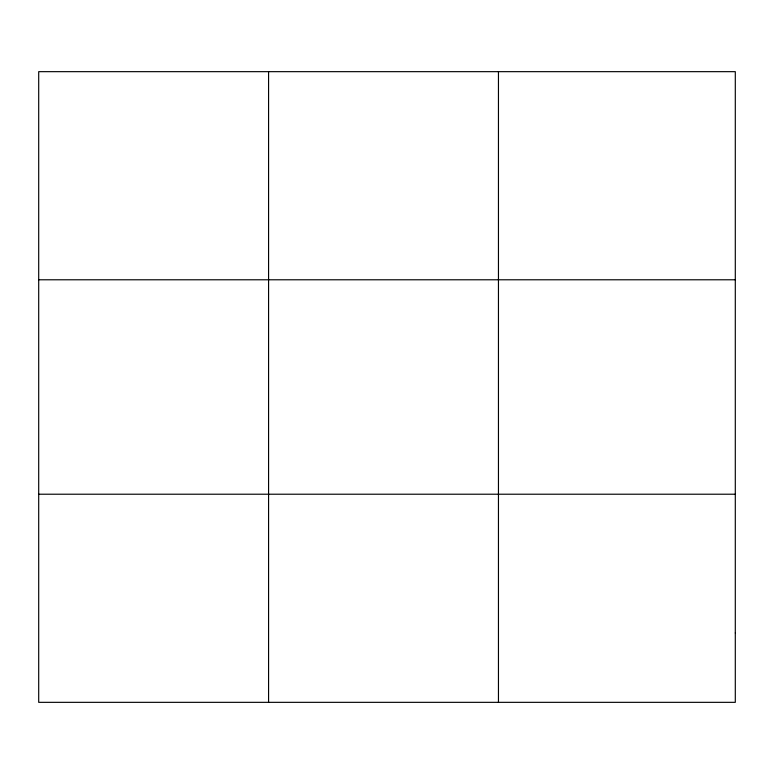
<?xml version="1.0" encoding="UTF-8"?>
<svg xmlns="http://www.w3.org/2000/svg" width="774" height="774" viewBox="0 0 774 774"><rect width="100%" height="100%" fill="white"/><g stroke="black" fill="none" stroke-linecap="round" stroke-linejoin="round"><path stroke-width="1.16" d="M268.578 702.337L268.578 71.663M498.456 702.337L498.456 71.663M38.7 279.782L735.3 279.782M38.7 494.218L735.3 494.218M735.3 632.968L735.3 702.337L38.7 702.337L38.7 71.663L735.3 71.663L735.3 632.968"/></g></svg>
